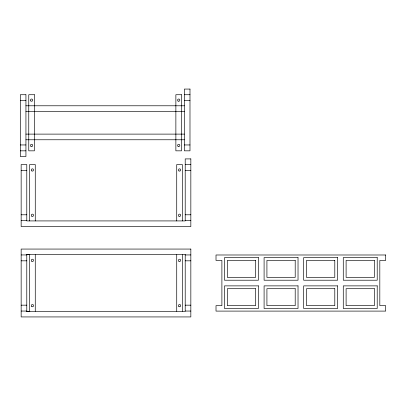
<?xml version="1.0" encoding="UTF-8"?>
<svg xmlns="http://www.w3.org/2000/svg" width="406" height="406" viewBox="0 0 406 406"><rect width="100%" height="100%" fill="white"/><g stroke="black" fill="none" stroke-linecap="round" stroke-linejoin="round"><path stroke-width="0.61" d="M184.354 94.725L189.988 94.725M20.3 100.607L25.933 100.607M184.354 100.607L189.988 100.607M25.933 105.783L184.354 105.783M25.933 111.442L184.354 111.442M25.933 134.112L184.354 134.112M25.933 139.771L184.354 139.771M20.3 144.952L25.933 144.952M184.354 144.952L189.988 144.952M20.3 150.834L25.933 150.834M185.207 164.562L190.84 164.562M21.153 170.444L26.786 170.444M185.207 170.444L190.84 170.444M21.153 214.789L26.786 214.789M185.207 214.789L190.84 214.789M21.153 220.671L26.786 220.671M185.207 220.671L190.84 220.671M26.395 254.466L29.887 254.466M21.153 254.943L26.786 254.943M185.207 254.943L190.84 254.943M21.153 260.825L26.786 260.825M185.207 260.825L190.84 260.825M21.153 305.17L26.786 305.17M185.207 305.17L190.84 305.17M21.153 311.052L26.786 311.052M185.207 311.052L190.84 311.052M26.395 311.529L29.887 311.529M182.38 220.92L182.38 164.562L176.727 164.562L176.727 220.92M182.38 254.689L182.38 311.3M176.727 254.689L176.727 311.3M35.271 220.92L35.271 164.562L29.613 164.562L29.613 220.92M35.271 254.689L35.271 311.3M29.613 254.689L29.613 311.3M189.988 89.066L184.354 89.066L184.354 150.834L189.988 150.834L189.988 89.066M25.933 94.725L20.3 94.725L20.3 156.488L25.933 156.488L25.933 94.725M34.419 94.725L28.76 94.725L28.76 150.834L34.419 150.834L34.419 94.725M181.528 94.725L175.869 94.725L175.869 150.834L181.528 150.834L181.528 94.725M190.84 158.908L185.207 158.908L185.207 220.92L26.786 220.92L26.786 164.562L21.153 164.562L21.153 226.553L190.84 226.553L190.84 158.908M190.84 249.061L21.153 249.061L21.153 316.934L190.84 316.934L190.84 249.061M185.207 254.689L26.786 254.689L26.786 311.3L185.207 311.3L185.207 254.689M385.7 254.988L216.012 254.988L216.012 260.419L221.894 260.419L221.894 305.667L216.012 305.667L216.012 311.097L385.7 311.097L385.7 305.667L379.818 305.667L379.818 260.419L385.7 260.419L385.7 254.988M258.434 257.592L224.498 257.592L224.498 280.216L258.434 280.216L258.434 257.592M298.029 257.592L264.093 257.592L264.093 280.216L298.029 280.216L298.029 257.592M337.619 257.592L303.683 257.592L303.683 280.216L337.619 280.216L337.619 257.592M377.215 257.592L343.278 257.592L343.278 280.216L377.215 280.216L377.215 257.592M255.607 260.419L227.324 260.419L227.324 277.389L255.607 277.389L255.607 260.419M295.203 260.419L266.92 260.419L266.92 277.389L295.203 277.389L295.203 260.419M334.793 260.419L306.515 260.419L306.515 277.389L334.793 277.389L334.793 260.419M374.388 260.419L346.105 260.419L346.105 277.389L374.388 277.389L374.388 260.419M258.434 285.875L224.498 285.875L224.498 308.499L258.434 308.499L258.434 285.875M298.029 285.875L264.093 285.875L264.093 308.499L298.029 308.499L298.029 285.875M337.619 285.875L303.683 285.875L303.683 308.499L337.619 308.499L337.619 285.875M377.215 285.875L343.278 285.875L343.278 308.499L377.215 308.499L377.215 285.875M255.607 288.702L227.324 288.702L227.324 305.667L255.607 305.667L255.607 288.702M295.203 288.702L266.92 288.702L266.92 305.667L295.203 305.667L295.203 288.702M334.793 288.702L306.515 288.702L306.515 305.667L334.793 305.667L334.793 288.702M374.388 288.702L346.105 288.702L346.105 305.667L374.388 305.667L374.388 288.702M178.985 306.626A1.132 1.132 0 0 0 180.685 305.642A1.132 1.132 0 0 0 178.985 304.662A1.132 1.132 0 0 0 178.985 306.626M31.876 306.626A1.132 1.132 0 0 0 33.576 305.642A1.132 1.132 0 0 0 31.876 304.662A1.132 1.132 0 0 0 31.876 306.626M31.876 261.327A1.132 1.132 0 0 0 33.576 260.347A1.132 1.132 0 0 0 31.876 259.368A1.132 1.132 0 0 0 31.876 261.327M178.985 261.327A1.132 1.132 0 0 0 180.685 260.347A1.132 1.132 0 0 0 178.985 259.368A1.132 1.132 0 0 0 178.985 261.327M178.985 170.946A1.132 1.132 0 0 0 180.685 169.967A1.132 1.132 0 0 0 178.985 168.987A1.132 1.132 0 0 0 178.985 170.946M31.876 216.246A1.132 1.132 0 0 0 33.576 215.266A1.132 1.132 0 0 0 31.876 214.287A1.132 1.132 0 0 0 31.876 216.246M31.876 170.946A1.132 1.132 0 0 0 33.576 169.967A1.132 1.132 0 0 0 31.876 168.987A1.132 1.132 0 0 0 31.876 170.946M178.985 216.246A1.132 1.132 0 0 0 180.685 215.266A1.132 1.132 0 0 0 178.985 214.287A1.132 1.132 0 0 0 178.985 216.246M178.132 101.109A1.132 1.132 0 0 0 179.828 100.13A1.132 1.132 0 0 0 178.132 99.15A1.132 1.132 0 0 0 178.132 101.109M178.132 146.409A1.132 1.132 0 0 0 179.828 145.429A1.132 1.132 0 0 0 178.132 144.445A1.132 1.132 0 0 0 178.132 146.409M31.023 146.409A1.132 1.132 0 0 0 32.719 145.429A1.132 1.132 0 0 0 31.023 144.445A1.132 1.132 0 0 0 31.023 146.409M30.79 100.932A1.132 1.132 0 0 0 32.683 100.424A1.132 1.132 0 0 0 31.298 99.039A1.132 1.132 0 0 0 30.79 100.932"/></g></svg>
